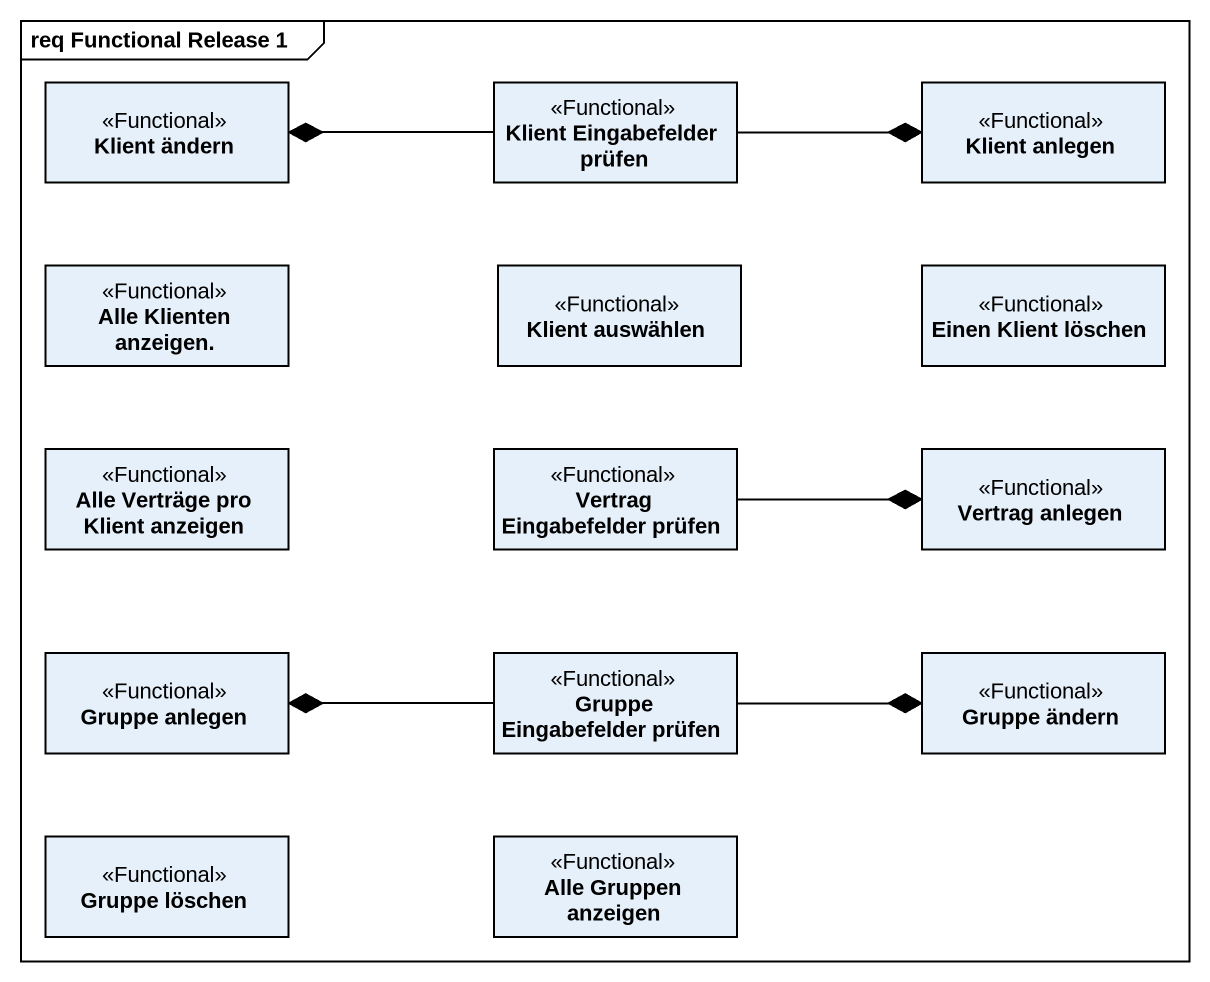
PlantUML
@startuml
mainframe req Functional Release 1
hide circle
hide empty members
class "Klient ändern" as Klient_ändern <<Functional>>
class "Klient Eingabefelder prüfen" as Klient_Eingabefelder_prüfen <<Functional>>
class "Klient anlegen" as Klient_anlegen <<Functional>>
class "Alle Klienten anzeigen." as Alle_Klienten_anzeigen <<Functional>>
class "Klient auswählen" as Klient_auswählen <<Functional>>
class "Einen Klient löschen" as Einen_Klient_löschen <<Functional>>
class "Alle Verträge pro Klient anzeigen" as Alle_Verträge_pro_Klient <<Functional>>
class "Vertrag Eingabefelder prüfen" as Vertrag_Eingabefelder_prüfen <<Functional>>
class "Vertrag anlegen" as Vertrag_anlegen <<Functional>>
class "Gruppe anlegen" as Gruppe_anlegen <<Functional>>
class "Gruppe Eingabefelder prüfen" as Gruppe_Eingabefelder_prüfen <<Functional>>
class "Gruppe ändern" as Gruppe_ändern <<Functional>>
class "Gruppe löschen" as Gruppe_löschen <<Functional>>
class "Alle Gruppen anzeigen" as Alle_Gruppen_anzeigen <<Functional>>
Klient_Eingabefelder_prüfen -left-* Klient_ändern
Klient_Eingabefelder_prüfen -right-* Klient_anlegen
Vertrag_Eingabefelder_prüfen -right-* Vertrag_anlegen
Gruppe_Eingabefelder_prüfen -left-* Gruppe_anlegen
Gruppe_Eingabefelder_prüfen -right-* Gruppe_ändern
@enduml
